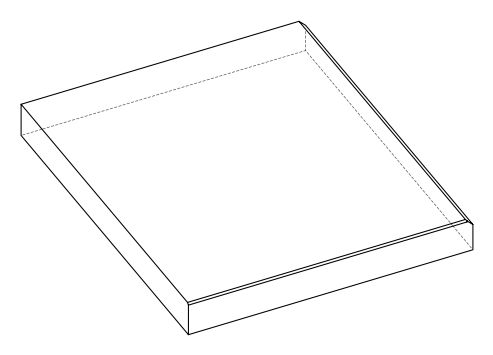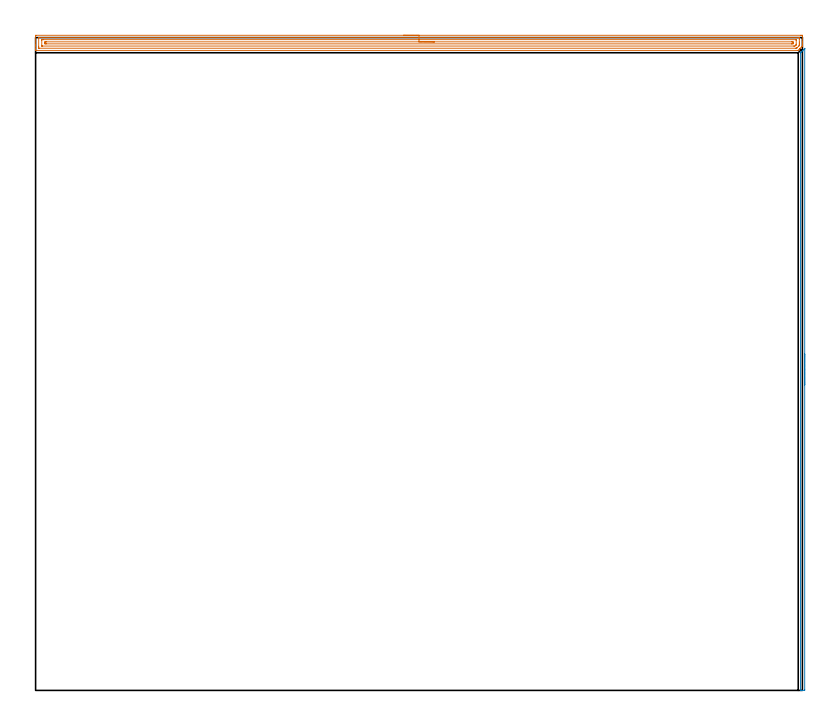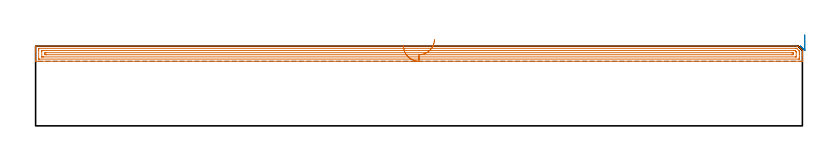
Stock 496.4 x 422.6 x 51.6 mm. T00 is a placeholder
(PLAN: 2 operations, 0 tool changes, 19.6 min)
(1 AREA_MILL | FG_CHAMFER_SURFACE | UGT0205_001 | 16.08 min | 23837 mm3)
(2 AREA_MILL_1 | FG_CHAMFER_SURFACE_1 | UGT0205_001 | 3.47 min | 1514 mm3)
(TOOL UGT0205_001 | Chamfer Mill 20 x 3 x 45 deg. | D20 FL50 Z2)
(OP 1 AREA_MILL)
G17 G21 G94 G90
T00 M6
G54
G17 G0 G90 X238.2 Y424.1 S1061 M3
G43 Z61.6 H0
Z51.8
G94 G1 X238.238 Z50.928 F250.
X238.352 Z50.064
X238.541 Z49.212
X238.803 Z48.38
X239.137 Z47.574
X239.54 Z46.8
X240.008 Z46.064
X240.54 Z45.372
X241.129 Z44.729
X241.772 Z44.14
X242.464 Z43.609
X243.2 Z43.14
X243.974 Z42.737
X244.78 Z42.403
X245.612 Z42.141
X246.464 Z41.952
X247.328 Z41.838
X248.2 Z41.8
X495.289
X495.776 Y424.098 Z41.802
X496.258 Y424.094 Z41.803
X496.391 Y424.092 Z41.806
X496.4 Y423.618 Z42.279
Y420.084 Z45.811
Y419.55 Z46.347
Y419.2 Z46.696
Y418.666 Z47.23
Y418.316 Z47.579
Y417.516 Z48.383
Y417.433 Z48.466
X496.399 Y417.031 Z48.867
X496.393 Y416.997 Z48.902
X496.389 Y416.991 Z48.908
X496.372 Y416.972 Z48.927
X496.332 Y416.931 Z48.968
X495.95 Y416.549 Z49.348
X495.776 Y416.376 Z49.524
X495.592 Y416.192 Z49.708
X495.067 Y415.665 Z50.232
X494.882 Y415.482 Z50.418
X494.737 Y415.337 Z50.563
X494.625 Y415.224 Z50.674
X494.584 Y415.183 Z50.715
X493.923 Y414.522 Z51.377
X493.711 Y414.315 Z51.578
X493.696 Y414.304 Z51.589
X493.543 Y414.3 Z51.6
X0.177
X0.008 Y414.303 Z51.588
X0. Y414.316 Z51.575
Y414.682 Z51.218
Y414.965 Z50.935
Y415.665 Z50.229
Y416.899 Z48.998
Y417.433 Z48.462
Y418.05 Z47.846
Y423.618 Z42.279
X0.003 Y423.888 Z42.01
X0.01 Y424.092 Z41.806
X0.217 Y424.099 Z41.799
X248.2 Y424.1 Z41.8
Y422.686 Z43.214
X494.038 Y422.685 Z43.215
X494.38 Y422.679 Z43.221
X494.39 Y422.569 Z43.331
X494.397 Y422.33 Z43.57
X494.399 Y421.851 Z44.049
X494.4 Y421.444 Z44.456
Y419.677 Z46.223
Y418.793 Z47.107
X494.397 Y418.316 Z47.584
X494.393 Y417.917 Z47.983
X494.373 Y417.433 Z48.467
X494.185 Y417.239 Z48.661
X493.988 Y417.039 Z48.861
X492.853 Y415.904 Z49.996
X492.759 Y415.812 Z50.088
X492.699 Y415.756 Z50.144
X492.666 Y415.728 Z50.172
X492.622 Y415.721 Z50.179
X492.201 Y415.715 Z50.185
X492.151
X2.361
X2.02 Y415.721 Z50.179
X2.01 Y415.831 Z50.069
X2.003 Y416.069 Z49.831
X2.001 Y416.549 Z49.351
X2. Y416.956 Z48.944
X2.001 Y422.256 Z43.644
X2.01 Y422.664 Z43.236
X2.012 Y422.68 Z43.22
X2.017 Y422.682 Z43.218
X2.042 Y422.684 Z43.216
X2.095 Y422.685 Z43.215
X2.2 Y422.686 Z43.214
X248.2
Y421.271 Z44.629
X491.893
X492.201 Y421.27 Z44.63
X492.303 Y421.268 Z44.632
X492.376 Y421.265 Z44.635
X492.39 Y421.164 Z44.736
X492.395 Y420.967 Z44.933
X492.399 Y420.771 Z45.129
Y418.316 Z47.584
X492.397 Y418.122 Z47.778
X492.39 Y417.925 Z47.975
X492.317 Y417.828 Z48.072
X492.201 Y417.703 Z48.197
X492.065 Y417.567 Z48.333
X491.926 Y417.433 Z48.467
X491.609 Y417.135 Z48.765
X491.307 Y417.132 Z48.768
X490.72 Y417.129 Z48.771
X4.506
X4.199 Y417.131 Z48.769
X4.097 Y417.132 Z48.768
X4.024 Y417.135 Z48.765
X4.01 Y417.236 Z48.664
X4.005 Y417.433 Z48.467
X4.001 Y417.629 Z48.271
Y420.967 Z44.933
X4.003 Y421.161 Z44.739
X4.01 Y421.229 Z44.671
X4.016 Y421.265 Z44.635
X4.046 Y421.266 Z44.634
X4.199 Y421.269 Z44.631
X4.785 Y421.271 Z44.629
X5.093
X248.2
Y419.857 Z46.043
X489.52
X489.75 Y419.856 Z46.044
X490.273 Y419.85 Z46.05
X490.39 Y419.843 Z46.057
X490.4 Y419.2 Z46.7
X490.394 Y418.765 Z47.135
X490.39 Y418.554 Z47.346
X490.178 Y418.549 Z47.351
X489.52 Y418.544 Z47.356
X489.29 Y418.543 Z47.357
X6.88
X6.65 Y418.544 Z47.356
X6.127 Y418.55 Z47.35
X6.01 Y418.557 Z47.343
X6. Y419.2 Z46.7
X6.006 Y419.635 Z46.265
X6.01 Y419.846 Z46.054
X6.222 Y419.851 Z46.049
X6.88 Y419.856 Z46.044
X7.11 Y419.857 Z46.043
X248.2
X249.072 Z46.081
X249.936 Z46.195
X250.788 Z46.383
X251.62 Z46.646
X252.426 Z46.98
X253.2 Z47.382
X253.936 Z47.851
X254.628 Z48.382
X255.271 Z48.972
X255.86 Z49.615
X256.392 Z50.307
X256.86 Z51.043
X257.263 Z51.817
X257.597 Z52.622
X257.859 Z53.454
X258.048 Z54.306
X258.162 Z55.171
X258.2 Z56.043
G0 Z61.6
M5
M2
(OP 2 AREA_MILL_1)
G17 G21 G94 G90
T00 M6
G54
G17 G0 G90 X497.9 Y217.75 S1061 M3
G43 Z61.6 H0
Z58.9
G94 G1 Y217.712 Z58.028 F250.
Y217.598 Z57.163
Y217.409 Z56.312
Y217.147 Z55.48
Y216.813 Z54.674
Y216.41 Z53.9
Y215.942 Z53.164
Y215.41 Z52.472
Y214.821 Z51.829
Y214.178 Z51.239
Y213.486 Z50.708
Y212.75 Z50.24
Y211.976 Z49.837
Y211.17 Z49.503
Y210.338 Z49.241
Y209.486 Z49.052
Y208.622 Z48.938
Y207.75 Z48.9
Y0.611
X497.898 Y0.4 Z48.902
X497.891 Y0.002 Z48.905
X497.757 Y0. Z49.04
X496.55 Z50.245
X495.9 Z50.899
X495.544 Z51.255
X495.21 Z51.581
X495.202 Y0.007 Z51.588
X495.2 Y0.164 Z51.6
Y412.657
X495.204 Y412.796 Z51.589
X495.209 Y412.805 Z51.584
X495.377 Y412.978 Z51.422
X495.503 Y413.103 Z51.296
X495.667 Y413.269 Z51.13
X496.396 Y413.996 Z50.403
X496.55 Y414.152 Z50.247
X496.991 Y414.591 Z49.809
X497.289 Y414.889 Z49.51
X497.433 Y415.034 Z49.364
X497.844 Y415.444 Z48.956
X497.874 Y415.474 Z48.926
X497.886 Y415.484 Z48.914
X497.896 Y415.485 Z48.904
X497.9 Y415.484 Z48.9
Y207.75
Y206.878 Z48.938
Y206.014 Z49.052
Y205.162 Z49.241
Y204.33 Z49.503
Y203.524 Z49.837
Y202.75 Z50.24
Y202.014 Z50.708
Y201.322 Z51.239
Y200.679 Z51.829
Y200.09 Z52.472
Y199.558 Z53.164
Y199.09 Z53.9
Y198.687 Z54.674
Y198.353 Z55.48
Y198.091 Z56.312
Y197.902 Z57.163
Y197.788 Z58.028
Y197.75 Z58.9
G0 Z61.6
M5
M2
